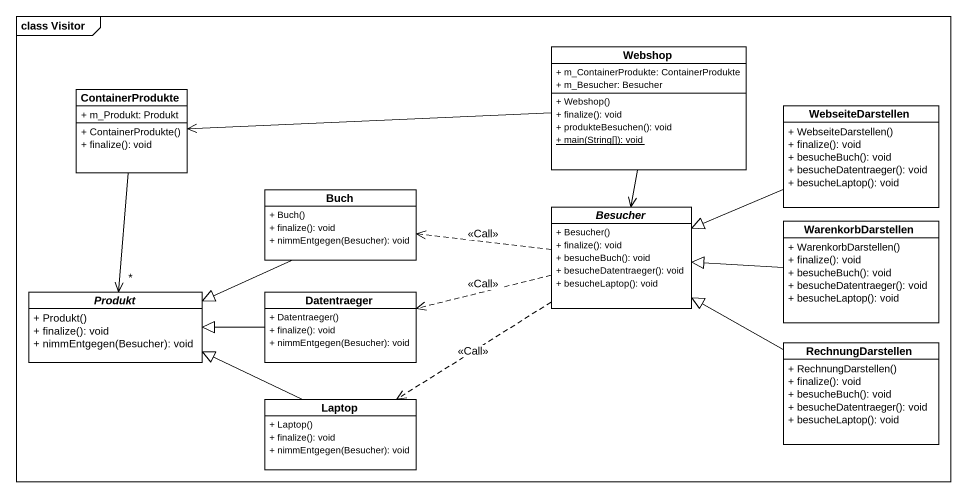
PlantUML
@startuml
mainframe class Visitor
hide circle
hide empty members
skinparam classAttributeIconSize 0
class Webshop {
  + m_ContainerProdukte: ContainerProdukte
  + m_Besucher: Besucher
  + Webshop()
  + finalize(): void
  + produkteBesuchen(): void
  {static} + main(String[]): void
}
class ContainerProdukte {
  + m_Produkt: Produkt
  + ContainerProdukte()
  + finalize(): void
}
class WebseiteDarstellen {
  + WebseiteDarstellen()
  + finalize(): void
  + besucheBuch(): void
  + besucheDatentraeger(): void
  + besucheLaptop(): void
}
class Buch {
  + Buch()
  + finalize(): void
  + nimmEntgegen(Besucher): void
}
abstract class Besucher {
  + Besucher()
  + finalize(): void
  + besucheBuch(): void
  + besucheDatentraeger(): void
  + besucheLaptop(): void
}
class WarenkorbDarstellen {
  + WarenkorbDarstellen()
  + finalize(): void
  + besucheBuch(): void
  + besucheDatentraeger(): void
  + besucheLaptop(): void
}
abstract class Produkt {
  + Produkt()
  + finalize(): void
  + nimmEntgegen(Besucher): void
}
class Datentraeger {
  + Datentraeger()
  + finalize(): void
  + nimmEntgegen(Besucher): void
}
class RechnungDarstellen {
  + RechnungDarstellen()
  + finalize(): void
  + besucheBuch(): void
  + besucheDatentraeger(): void
  + besucheLaptop(): void
}
class Laptop {
  + Laptop()
  + finalize(): void
  + nimmEntgegen(Besucher): void
}
Webshop -left-> ContainerProdukte
Webshop --> Besucher
ContainerProdukte --> "*" Produkt
WebseiteDarstellen -left-|> Besucher
Buch -left-|> Produkt
Besucher .left.> Buch : <<Call>>
Besucher .left.> Datentraeger : <<Call>>
Besucher ..> Laptop : <<Call>>
WarenkorbDarstellen -left-|> Besucher
Datentraeger -left-|> Produkt
RechnungDarstellen -left-|> Besucher
Laptop -left-|> Produkt
@enduml
